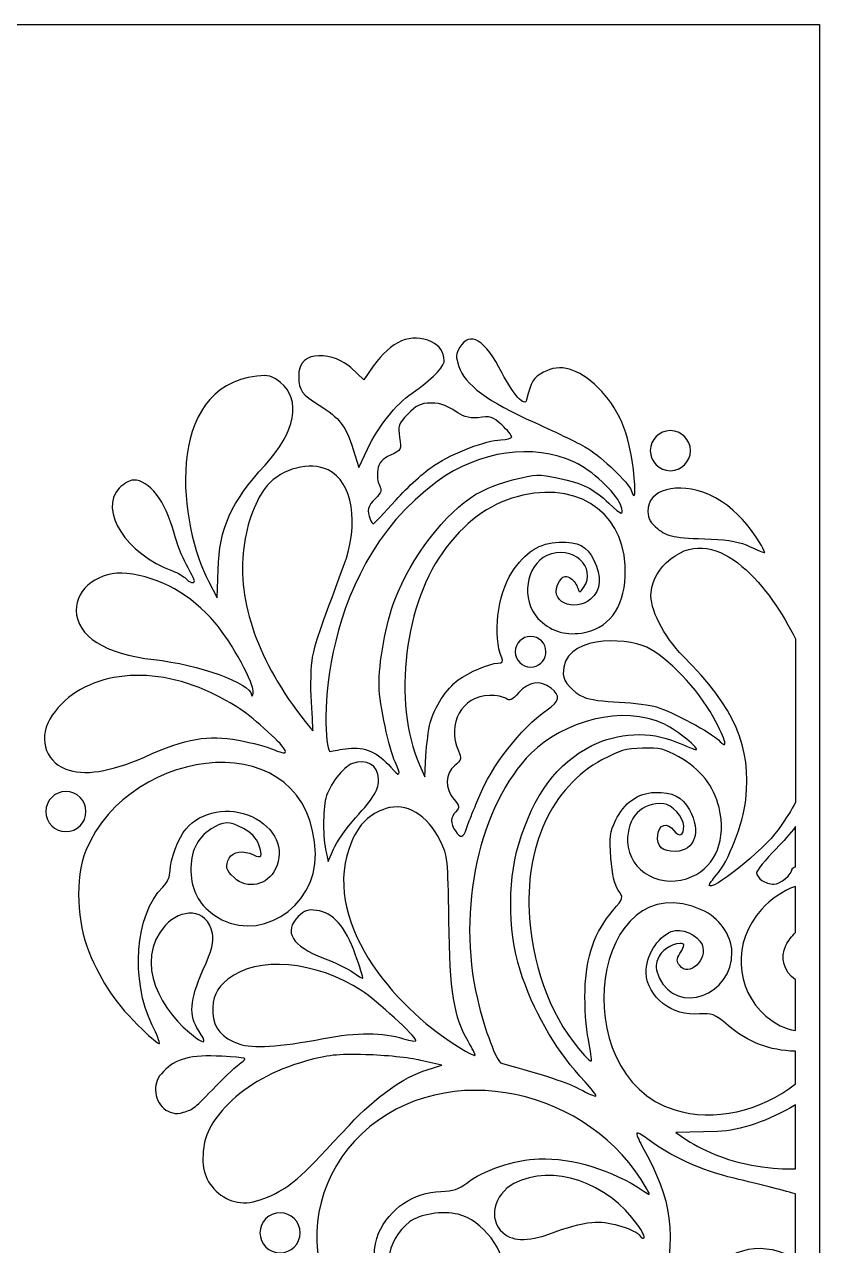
# Model space of a CAD drawing. Header units: millimetres. Extents: x -100 to 100, y -94 to 90.
# Drawn here: x 60.4 to 100.3, y -54.6 to 6.7 of the extents above; entities that cross this region are included whole.
import ezdxf

# ---------------------------------------------------------------- set-up
doc = ezdxf.new("R2010")
doc.units = ezdxf.units.MM
doc.header["$MEASUREMENT"] = 0
doc.layers.add('Layer 1', color=7, linetype='Continuous')

msp = doc.modelspace()

# ---------------------------------------------------------------- linework, layer by layer
at = {"layer": 'Layer 1', "color": 242}
for points, knots in [([(100.2634, 6.6959), (100.2634, 6.6959), (99.0545, 6.6959), (99.0545, 6.6959), (99.0545, 6.6959), (99.0545, 6.6959), (50.2634, 6.6959), (50.2634, 6.6959), (50.2634, 6.6959), (50.2634, 6.6959), (-49.7366, 6.6959), (-49.7366, 6.6959), (-49.7366, 6.6959), (-49.7366, 6.6959), (-98.5277, 6.6959), (-98.5277, 6.6959), (-98.5277, 6.6959), (-98.5277, 6.6959), (-99.7366, 6.6959), (-99.7366, 6.6959), (-99.7366, 6.6959), (-99.7366, 6.6959), (-99.7366, -21.5018), (-99.7366, -21.5018), (-99.7366, -21.5018), (-99.7366, -21.5018), (-99.7366, -22.8406), (-99.7366, -22.8406), (-99.7366, -22.8406), (-99.7366, -22.8406), (-99.7366, -25.6947), (-99.7366, -25.6947), (-99.7366, -25.6947), (-99.7366, -25.6947), (-99.7366, -30.6564), (-99.7366, -30.6564), (-99.7366, -30.6564), (-99.7366, -30.6564), (-99.7366, -32.6551), (-99.7366, -32.6551), (-99.7366, -32.6551), (-99.7366, -32.6551), (-99.7366, -35.5312), (-99.7366, -35.5312), (-99.7366, -35.5312), (-99.7366, -35.5312), (-99.7366, -36.3954), (-99.7366, -36.3954), (-99.7366, -36.3954), (-99.7366, -36.3954), (-99.7366, -38.5142), (-99.7366, -38.5142), (-99.7366, -38.5142), (-99.7366, -38.5142), (-99.7366, -41.5471), (-99.7366, -41.5471), (-99.7366, -41.5471), (-99.7366, -41.5471), (-99.7366, -43.8346), (-99.7366, -43.8346), (-99.7366, -43.8346), (-99.7366, -43.8346), (-99.7366, -44.8447), (-99.7366, -44.8447), (-99.7366, -44.8447), (-99.7366, -44.8447), (-99.7366, -45.9458), (-99.7366, -45.9458), (-99.7366, -45.9458), (-99.7366, -45.9458), (-99.7366, -47.1508), (-99.7366, -47.1508), (-99.7366, -47.1508), (-99.7366, -47.1508), (-99.7366, -50.6702), (-99.7366, -50.6702), (-99.7366, -50.6702), (-99.7366, -50.6702), (-99.7366, -52.1917), (-99.7366, -52.1917), (-99.7366, -52.1917), (-99.7366, -52.1917), (-99.7366, -55.7224), (-99.7366, -55.7224), (-99.7366, -55.7224), (-99.7366, -55.7224), (-99.7366, -57.2372), (-99.7366, -57.2372), (-99.7366, -57.2372), (-99.7366, -57.2372), (-99.7366, -59.9003), (-99.7366, -59.9003), (-99.7366, -59.9003), (-99.7366, -59.9003), (-99.7366, -60.6998), (-99.7366, -60.6998), (-99.7366, -60.6998), (-99.7366, -60.6998), (-99.7366, -62.3434), (-99.7366, -62.3434), (-99.7366, -62.3434), (-99.7366, -62.3434), (-99.7366, -63.7394), (-99.7366, -63.7394), (-99.7366, -63.7394), (-99.7366, -63.7394), (-99.7366, -70.8785), (-99.7366, -70.8785), (-99.7366, -70.8785), (-99.7366, -70.8785), (-99.7366, -71.8763), (-99.7366, -71.8763), (-99.7366, -71.8763), (-99.7366, -71.8763), (-99.7366, -74.3401), (-99.7366, -74.3401), (-99.7366, -74.3401), (-99.7366, -74.3401), (-99.7366, -75.3707), (-99.7366, -75.3707), (-99.7366, -75.3707), (-99.7366, -75.3707), (-99.7366, -78.9444), (-99.7366, -78.9444), (-99.7366, -78.9444), (-99.7366, -78.9444), (-99.7366, -93.3041), (-99.7366, -93.3041), (-99.7366, -93.3041), (-99.7366, -93.3041), (-98.5277, -93.3041), (-98.5277, -93.3041), (-98.5277, -93.3041), (-98.5277, -93.3041), (-49.7366, -93.3041), (-49.7366, -93.3041), (-49.7366, -93.3041), (-49.7366, -93.3041), (50.2634, -93.3041), (50.2634, -93.3041), (50.2634, -93.3041), (50.2634, -93.3041), (99.0545, -93.3041), (99.0545, -93.3041), (99.0545, -93.3041), (99.0545, -93.3041), (100.2634, -93.3041), (100.2634, -93.3041), (100.2634, -93.3041), (100.2634, -93.3041), (100.2634, -79.3506), (100.2634, -79.3506), (100.2634, -79.3506), (100.2634, -79.3506), (100.2634, -75.7918), (100.2634, -75.7918), (100.2634, -75.7918), (100.2634, -75.7918), (100.2634, -73.9035), (100.2634, -73.9035), (100.2634, -73.9035), (100.2634, -73.9035), (100.2634, -72.4429), (100.2634, -72.4429), (100.2634, -72.4429), (100.2634, -72.4429), (100.2634, -70.8908), (100.2634, -70.8908), (100.2634, -70.8908), (100.2634, -70.8908), (100.2634, -63.8739), (100.2634, -63.8739), (100.2634, -63.8739), (100.2634, -63.8739), (100.2634, -62.2462), (100.2634, -62.2462), (100.2634, -62.2462), (100.2634, -62.2462), (100.2634, -60.3758), (100.2634, -60.3758), (100.2634, -60.3758), (100.2634, -60.3758), (100.2634, -59.4878), (100.2634, -59.4878), (100.2634, -59.4878), (100.2634, -59.4878), (100.2634, -57.9819), (100.2634, -57.9819), (100.2634, -57.9819), (100.2634, -57.9819), (100.2634, -56.3846), (100.2634, -56.3846), (100.2634, -56.3846), (100.2634, -56.3846), (100.2634, -52.4092), (100.2634, -52.4092), (100.2634, -52.4092), (100.2634, -52.4092), (100.2634, -50.5517), (100.2634, -50.5517), (100.2634, -50.5517), (100.2634, -50.5517), (100.2634, -46.7197), (100.2634, -46.7197), (100.2634, -46.7197), (100.2634, -46.7197), (100.2634, -45.2664), (100.2634, -45.2664), (100.2634, -45.2664), (100.2634, -45.2664), (100.2634, -44.8347), (100.2634, -44.8347), (100.2634, -44.8347), (100.2634, -44.8347), (100.2634, -43.7599), (100.2634, -43.7599), (100.2634, -43.7599), (100.2634, -43.7599), (100.2634, -41.4661), (100.2634, -41.4661), (100.2634, -41.4661), (100.2634, -41.4661), (100.2634, -40.0508), (100.2634, -40.0508), (100.2634, -40.0508), (100.2634, -40.0508), (100.2634, -39.4071), (100.2634, -39.4071), (100.2634, -39.4071), (100.2634, -39.4071), (100.2634, -38.3669), (100.2634, -38.3669), (100.2634, -38.3669), (100.2634, -38.3669), (100.2634, -36.3029), (100.2634, -36.3029), (100.2634, -36.3029), (100.2634, -36.3029), (100.2634, -35.304), (100.2634, -35.304), (100.2634, -35.304), (100.2634, -35.304), (100.2634, -31.3722), (100.2634, -31.3722), (100.2634, -31.3722), (100.2634, -31.3722), (100.2634, -24.2045), (100.2634, -24.2045), (100.2634, -24.2045), (100.2634, -24.2045), (100.2634, -21.3431), (100.2634, -21.3431), (100.2634, -21.3431), (100.2634, -21.3431), (100.2634, 6.6959), (100.2634, 6.6959)], [0, 0, 0, 0, 0.0153846, 0.0153846, 0.0153846, 0.0153846, 0.0307692, 0.0307692, 0.0307692, 0.0307692, 0.0461538, 0.0461538, 0.0461538, 0.0461538, 0.0615385, 0.0615385, 0.0615385, 0.0615385, 0.0769231, 0.0769231, 0.0769231, 0.0769231, 0.0923077, 0.0923077, 0.0923077, 0.0923077, 0.1076923, 0.1076923, 0.1076923, 0.1076923, 0.1230769, 0.1230769, 0.1230769, 0.1230769, 0.1384615, 0.1384615, 0.1384615, 0.1384615, 0.1538462, 0.1538462, 0.1538462, 0.1538462, 0.1692308, 0.1692308, 0.1692308, 0.1692308, 0.1846154, 0.1846154, 0.1846154, 0.1846154, 0.2, 0.2, 0.2, 0.2, 0.2153846, 0.2153846, 0.2153846, 0.2153846, 0.2307692, 0.2307692, 0.2307692, 0.2307692, 0.2461538, 0.2461538, 0.2461538, 0.2461538, 0.2615385, 0.2615385, 0.2615385, 0.2615385, 0.2769231, 0.2769231, 0.2769231, 0.2769231, 0.2923077, 0.2923077, 0.2923077, 0.2923077, 0.3076923, 0.3076923, 0.3076923, 0.3076923, 0.3230769, 0.3230769, 0.3230769, 0.3230769, 0.3384615, 0.3384615, 0.3384615, 0.3384615, 0.3538462, 0.3538462, 0.3538462, 0.3538462, 0.3692308, 0.3692308, 0.3692308, 0.3692308, 0.3846154, 0.3846154, 0.3846154, 0.3846154, 0.4, 0.4, 0.4, 0.4, 0.4153846, 0.4153846, 0.4153846, 0.4153846, 0.4307692, 0.4307692, 0.4307692, 0.4307692, 0.4461538, 0.4461538, 0.4461538, 0.4461538, 0.4615385, 0.4615385, 0.4615385, 0.4615385, 0.4769231, 0.4769231, 0.4769231, 0.4769231, 0.4923077, 0.4923077, 0.4923077, 0.4923077, 0.5076923, 0.5076923, 0.5076923, 0.5076923, 0.5230769, 0.5230769, 0.5230769, 0.5230769, 0.5384615, 0.5384615, 0.5384615, 0.5384615, 0.5538462, 0.5538462, 0.5538462, 0.5538462, 0.5692308, 0.5692308, 0.5692308, 0.5692308, 0.5846154, 0.5846154, 0.5846154, 0.5846154, 0.6, 0.6, 0.6, 0.6, 0.6153846, 0.6153846, 0.6153846, 0.6153846, 0.6307692, 0.6307692, 0.6307692, 0.6307692, 0.6461538, 0.6461538, 0.6461538, 0.6461538, 0.6615385, 0.6615385, 0.6615385, 0.6615385, 0.6769231, 0.6769231, 0.6769231, 0.6769231, 0.6923077, 0.6923077, 0.6923077, 0.6923077, 0.7076923, 0.7076923, 0.7076923, 0.7076923, 0.7230769, 0.7230769, 0.7230769, 0.7230769, 0.7384615, 0.7384615, 0.7384615, 0.7384615, 0.7538462, 0.7538462, 0.7538462, 0.7538462, 0.7692308, 0.7692308, 0.7692308, 0.7692308, 0.7846154, 0.7846154, 0.7846154, 0.7846154, 0.8, 0.8, 0.8, 0.8, 0.8153846, 0.8153846, 0.8153846, 0.8153846, 0.8307692, 0.8307692, 0.8307692, 0.8307692, 0.8461538, 0.8461538, 0.8461538, 0.8461538, 0.8615385, 0.8615385, 0.8615385, 0.8615385, 0.8769231, 0.8769231, 0.8769231, 0.8769231, 0.8923077, 0.8923077, 0.8923077, 0.8923077, 0.9076923, 0.9076923, 0.9076923, 0.9076923, 0.9230769, 0.9230769, 0.9230769, 0.9230769, 0.9384615, 0.9384615, 0.9384615, 0.9384615, 0.9538462, 0.9538462, 0.9538462, 0.9538462, 0.9692308, 0.9692308, 0.9692308, 0.9692308, 1, 1, 1, 1]), ([(76.8603, -14.633), (76.5025, -13.4776), (76.1727, -13.0486), (75.155, -12.4143), (75.155, -12.4143), (74.2816, -11.8701), (74.145, -11.682), (74.1251, -10.9941), (74.1251, -10.9941), (74.0816, -9.4693), (76.0128, -9.8456), (76.7332, -10.526), (76.7332, -10.526), (76.7332, -10.526), (77.3901, -11.1458), (77.3901, -11.1458), (77.3901, -11.1458), (77.3901, -11.1458), (77.8697, -10.4609), (77.8697, -10.4609), (77.8697, -10.4609), (78.7593, -9.1868), (79.7839, -8.7588), (80.7868, -9.2402), (80.7868, -9.2402), (81.228, -9.4534), (81.4092, -9.7247), (81.4227, -10.1957), (81.4227, -10.1957), (81.4311, -10.4982), (80.8086, -11.1247), (79.8148, -11.8139), (79.8148, -11.8139), (78.983, -12.3907), (78.1378, -13.454), (77.577, -14.6287), (77.577, -14.6287), (77.577, -14.6287), (77.1412, -15.5424), (77.1412, -15.5424), (77.1412, -15.5424), (77.1412, -15.5424), (76.8603, -14.633), (76.8603, -14.633)], [0, 0, 0, 0, 0.0833333, 0.0833333, 0.0833333, 0.0833333, 0.1666667, 0.1666667, 0.1666667, 0.1666667, 0.25, 0.25, 0.25, 0.25, 0.3333333, 0.3333333, 0.3333333, 0.3333333, 0.4166667, 0.4166667, 0.4166667, 0.4166667, 0.5, 0.5, 0.5, 0.5, 0.5833333, 0.5833333, 0.5833333, 0.5833333, 0.6666667, 0.6666667, 0.6666667, 0.6666667, 0.75, 0.75, 0.75, 0.75, 0.8333333, 0.8333333, 0.8333333, 0.8333333, 1, 1, 1, 1]), ([(90.806, -16.6859), (90.6792, -16.3198), (89.3688, -15.0565), (88.6415, -14.5983), (88.6415, -14.5983), (88.3082, -14.3886), (87.107, -13.8014), (85.9718, -13.2925), (85.9718, -13.2925), (83.6099, -12.2349), (82.4609, -11.3853), (82.1581, -10.4725), (82.1581, -10.4725), (81.9981, -9.9883), (82.0057, -9.8383), (82.2067, -9.5114), (82.2067, -9.5114), (82.7257, -8.667), (83.4622, -9.1136), (84.3378, -10.8031), (84.3378, -10.8031), (84.9031, -11.896), (85.4725, -12.5233), (85.5631, -12.1553), (85.5631, -12.1553), (85.796, -11.2116), (85.8946, -11.0494), (86.4126, -10.762), (86.4126, -10.762), (87.2402, -10.3028), (88.1339, -10.5577), (89.155, -11.5466), (89.155, -11.5466), (90.146, -12.5055), (90.7174, -13.833), (90.9181, -15.6416), (90.9181, -15.6416), (91.055, -16.8721), (91.0115, -17.2738), (90.806, -16.6859)], [0, 0, 0, 0, 0.0909091, 0.0909091, 0.0909091, 0.0909091, 0.1818182, 0.1818182, 0.1818182, 0.1818182, 0.2727273, 0.2727273, 0.2727273, 0.2727273, 0.3636364, 0.3636364, 0.3636364, 0.3636364, 0.4545455, 0.4545455, 0.4545455, 0.4545455, 0.5454545, 0.5454545, 0.5454545, 0.5454545, 0.6363636, 0.6363636, 0.6363636, 0.6363636, 0.7272727, 0.7272727, 0.7272727, 0.7272727, 0.8181818, 0.8181818, 0.8181818, 0.8181818, 1, 1, 1, 1]), ([(69.6111, -21.285), (68.1296, -18.5011), (67.282, -11.521), (72.0245, -10.9552), (72.0245, -10.9552), (72.6024, -10.8871), (72.7783, -10.9353), (73.2099, -11.2824), (73.2099, -11.2824), (74.268, -12.1327), (73.9629, -13.7728), (72.438, -15.4274), (72.438, -15.4274), (70.7344, -17.2767), (70.1389, -18.6013), (70.0786, -20.6742), (70.0786, -20.6742), (70.0786, -20.6742), (70.0371, -22.0844), (70.0371, -22.0844), (70.0371, -22.0844), (70.0371, -22.0844), (69.6111, -21.285), (69.6111, -21.285)], [0, 0, 0, 0, 0.1428571, 0.1428571, 0.1428571, 0.1428571, 0.2857143, 0.2857143, 0.2857143, 0.2857143, 0.4285714, 0.4285714, 0.4285714, 0.4285714, 0.5714286, 0.5714286, 0.5714286, 0.5714286, 0.7142857, 0.7142857, 0.7142857, 0.7142857, 1, 1, 1, 1]), ([(77.7081, -18.1367), (77.5311, -17.7132), (77.5932, -17.4699), (77.9711, -17.099), (77.9711, -17.099), (78.2779, -16.7976), (78.315, -16.6796), (78.1779, -16.4397), (78.1779, -16.4397), (78.0858, -16.2784), (78.0481, -15.9301), (78.093, -15.6645), (78.093, -15.6645), (78.1573, -15.2864), (78.2984, -15.1238), (78.734, -14.9237), (78.734, -14.9237), (79.2799, -14.673), (79.291, -14.6529), (79.189, -14.0401), (79.189, -14.0401), (79.0942, -13.4686), (79.1309, -13.3655), (79.5972, -12.8703), (79.5972, -12.8703), (80.0266, -12.4164), (80.2135, -12.3252), (80.7584, -12.3106), (80.7584, -12.3106), (81.866, -12.2792), (82.1253, -13.1851), (83.1103, -13.0434), (83.1103, -13.0434), (83.757, -12.9499), (83.8587, -12.9809), (84.3157, -13.4072), (84.3157, -13.4072), (84.5903, -13.6624), (84.8161, -13.9318), (84.8181, -14.0041), (84.8181, -14.0041), (84.8197, -14.0761), (84.5703, -14.1442), (84.2622, -14.1552), (84.2622, -14.1552), (83.5034, -14.1824), (81.9476, -14.7805), (80.914, -15.4439), (80.914, -15.4439), (80.4455, -15.7445), (79.5856, -16.5242), (79.004, -17.1783), (79.004, -17.1783), (78.4216, -17.8311), (77.914, -18.3668), (77.8749, -18.3678), (77.8749, -18.3678), (77.8363, -18.369), (77.7609, -18.2647), (77.7081, -18.1367)], [0, 0, 0, 0, 0.0625, 0.0625, 0.0625, 0.0625, 0.125, 0.125, 0.125, 0.125, 0.1875, 0.1875, 0.1875, 0.1875, 0.25, 0.25, 0.25, 0.25, 0.3125, 0.3125, 0.3125, 0.3125, 0.375, 0.375, 0.375, 0.375, 0.4375, 0.4375, 0.4375, 0.4375, 0.5, 0.5, 0.5, 0.5, 0.5625, 0.5625, 0.5625, 0.5625, 0.625, 0.625, 0.625, 0.625, 0.6875, 0.6875, 0.6875, 0.6875, 0.75, 0.75, 0.75, 0.75, 0.8125, 0.8125, 0.8125, 0.8125, 0.875, 0.875, 0.875, 0.875, 1, 1, 1, 1]), ([(92.775, -13.6937), (93.3313, -13.6937), (93.7827, -14.1442), (93.7827, -14.6991), (93.7827, -14.6991), (93.7827, -15.2564), (93.3313, -15.7072), (92.775, -15.7072), (92.775, -15.7072), (92.2193, -15.7072), (91.7684, -15.2564), (91.7684, -14.6991), (91.7684, -14.6991), (91.7684, -14.1442), (92.2193, -13.6937), (92.775, -13.6937)], [0, 0, 0, 0, 0.2, 0.2, 0.2, 0.2, 0.4, 0.4, 0.4, 0.4, 0.6, 0.6, 0.6, 0.6, 1, 1, 1, 1]), ([(78.7409, -30.5869), (78.1178, -29.85), (77.4223, -29.5393), (76.631, -29.6452), (76.631, -29.6452), (76.2468, -29.6957), (75.8325, -29.7664), (75.7102, -29.8022), (75.7102, -29.8022), (75.3137, -29.9142), (74.7214, -20.8619), (81.0755, -16.246), (81.0755, -16.246), (83.2162, -14.6899), (85.8735, -14.3154), (87.9616, -15.2761), (87.9616, -15.2761), (88.8158, -15.6682), (90.0344, -16.7933), (90.2676, -17.4038), (90.2676, -17.4038), (90.4909, -17.9894), (90.3582, -17.9755), (89.695, -17.343), (89.695, -17.343), (88.9188, -16.6042), (88.3848, -16.3378), (87.1672, -16.0834), (87.1672, -16.0834), (86.1479, -15.8691), (86.0261, -15.8725), (84.9292, -16.1469), (84.9292, -16.1469), (84.2896, -16.3062), (83.4297, -16.6402), (83.0153, -16.8904), (83.0153, -16.8904), (81.483, -17.8173), (79.7959, -20.016), (78.9489, -22.191), (78.9489, -22.191), (78.5105, -23.3159), (78.1249, -25.417), (78.1568, -26.519), (78.1568, -26.519), (78.1819, -27.426), (78.6611, -29.689), (78.9624, -30.3267), (78.9624, -30.3267), (79.294, -31.0284), (79.2041, -31.1347), (78.7409, -30.5869)], [0, 0, 0, 0, 0.0714286, 0.0714286, 0.0714286, 0.0714286, 0.1428571, 0.1428571, 0.1428571, 0.1428571, 0.2142857, 0.2142857, 0.2142857, 0.2142857, 0.2857143, 0.2857143, 0.2857143, 0.2857143, 0.3571429, 0.3571429, 0.3571429, 0.3571429, 0.4285714, 0.4285714, 0.4285714, 0.4285714, 0.5, 0.5, 0.5, 0.5, 0.5714286, 0.5714286, 0.5714286, 0.5714286, 0.6428571, 0.6428571, 0.6428571, 0.6428571, 0.7142857, 0.7142857, 0.7142857, 0.7142857, 0.7857143, 0.7857143, 0.7857143, 0.7857143, 0.8571429, 0.8571429, 0.8571429, 0.8571429, 1, 1, 1, 1]), ([(74.4456, -28.2881), (72.0825, -25.2898), (71.0311, -22.3157), (71.3682, -19.585), (71.3682, -19.585), (71.5245, -18.324), (71.9823, -17.1045), (72.5429, -16.4529), (72.5429, -16.4529), (73.2848, -15.5901), (74.689, -15.2288), (75.5971, -15.6658), (75.5971, -15.6658), (76.841, -16.2651), (77.1803, -18.3622), (76.3792, -20.5015), (76.3792, -20.5015), (75.1647, -23.7493), (74.9656, -24.3331), (74.824, -25.0632), (74.824, -25.0632), (74.7396, -25.5003), (74.7125, -26.5101), (74.7643, -27.3095), (74.7643, -27.3095), (74.8165, -28.1079), (74.8503, -28.7625), (74.84, -28.7625), (74.84, -28.7625), (74.8285, -28.7629), (74.6515, -28.5496), (74.4456, -28.2881)], [0, 0, 0, 0, 0.1111111, 0.1111111, 0.1111111, 0.1111111, 0.2222222, 0.2222222, 0.2222222, 0.2222222, 0.3333333, 0.3333333, 0.3333333, 0.3333333, 0.4444444, 0.4444444, 0.4444444, 0.4444444, 0.5555556, 0.5555556, 0.5555556, 0.5555556, 0.6666667, 0.6666667, 0.6666667, 0.6666667, 0.7777778, 0.7777778, 0.7777778, 0.7777778, 1, 1, 1, 1]), ([(68.4541, -21.1188), (68.3558, -21.0072), (68.0567, -20.8362), (67.7891, -20.7372), (67.7891, -20.7372), (65.4776, -19.8856), (64.0708, -17.6981), (65.1193, -16.5878), (65.1193, -16.5878), (65.3293, -16.3656), (65.6517, -16.1788), (65.8342, -16.1737), (65.8342, -16.1737), (66.6155, -16.1511), (67.4515, -17.2465), (67.8731, -18.8444), (67.8731, -18.8444), (67.9969, -19.3144), (68.2766, -20.0273), (68.4946, -20.4276), (68.4946, -20.4276), (68.7121, -20.8274), (68.8897, -21.1909), (68.892, -21.2346), (68.892, -21.2346), (68.897, -21.3897), (68.6303, -21.3197), (68.4541, -21.1188)], [0, 0, 0, 0, 0.125, 0.125, 0.125, 0.125, 0.25, 0.25, 0.25, 0.25, 0.375, 0.375, 0.375, 0.375, 0.5, 0.5, 0.5, 0.5, 0.625, 0.625, 0.625, 0.625, 0.75, 0.75, 0.75, 0.75, 1, 1, 1, 1]), ([(80.1911, -30.4765), (78.809, -27.351), (79.4335, -22.2479), (81.5264, -19.568), (81.5264, -19.568), (82.6993, -18.0669), (83.8391, -17.2891), (85.3766, -16.9409), (85.3766, -16.9409), (88.4013, -16.2555), (90.6382, -18.024), (90.5118, -20.9992), (90.5118, -20.9992), (90.4422, -22.62), (89.6357, -23.6698), (88.3171, -23.8573), (88.3171, -23.8573), (87.4496, -23.9801), (86.6957, -23.726), (86.1326, -23.1209), (86.1326, -23.1209), (85.2682, -22.1926), (85.5178, -20.4472), (86.5829, -19.9657), (86.5829, -19.9657), (87.8388, -19.3977), (89.1323, -20.5342), (88.416, -21.5754), (88.416, -21.5754), (88.2251, -21.8521), (88.2153, -21.8506), (88.1054, -21.5378), (88.1054, -21.5378), (88.0433, -21.3606), (87.8647, -21.1506), (87.709, -21.0727), (87.709, -21.0727), (87.4858, -20.9617), (87.3795, -21.0001), (87.2137, -21.2515), (87.2137, -21.2515), (86.5406, -22.274), (88.0023, -22.8393), (88.775, -22.1504), (88.775, -22.1504), (89.2986, -21.6838), (89.3532, -21.0167), (88.9352, -20.1964), (88.9352, -20.1964), (88.566, -19.4735), (88.1705, -19.2684), (87.2005, -19.2954), (87.2005, -19.2954), (86.2154, -19.3239), (85.4844, -19.7901), (84.8166, -20.8182), (84.8166, -20.8182), (84.0957, -21.9276), (83.8511, -24.0174), (84.3176, -25.0929), (84.3176, -25.0929), (84.4019, -25.2888), (84.3539, -25.3528), (84.1173, -25.3598), (84.1173, -25.3598), (83.7104, -25.3707), (82.6553, -25.8216), (82.13, -26.2083), (82.13, -26.2083), (81.5565, -26.6293), (80.9098, -27.6185), (80.7249, -28.3548), (80.7249, -28.3548), (80.6392, -28.6948), (80.5433, -29.4431), (80.5116, -30.0186), (80.5116, -30.0186), (80.5116, -30.0186), (80.4523, -31.0666), (80.4523, -31.0666), (80.4523, -31.0666), (80.4523, -31.0666), (80.1911, -30.4765), (80.1911, -30.4765)], [0, 0, 0, 0, 0.0454545, 0.0454545, 0.0454545, 0.0454545, 0.0909091, 0.0909091, 0.0909091, 0.0909091, 0.1363636, 0.1363636, 0.1363636, 0.1363636, 0.1818182, 0.1818182, 0.1818182, 0.1818182, 0.2272727, 0.2272727, 0.2272727, 0.2272727, 0.2727273, 0.2727273, 0.2727273, 0.2727273, 0.3181818, 0.3181818, 0.3181818, 0.3181818, 0.3636364, 0.3636364, 0.3636364, 0.3636364, 0.4090909, 0.4090909, 0.4090909, 0.4090909, 0.4545455, 0.4545455, 0.4545455, 0.4545455, 0.5, 0.5, 0.5, 0.5, 0.5454545, 0.5454545, 0.5454545, 0.5454545, 0.5909091, 0.5909091, 0.5909091, 0.5909091, 0.6363636, 0.6363636, 0.6363636, 0.6363636, 0.6818182, 0.6818182, 0.6818182, 0.6818182, 0.7272727, 0.7272727, 0.7272727, 0.7272727, 0.7727273, 0.7727273, 0.7727273, 0.7727273, 0.8181818, 0.8181818, 0.8181818, 0.8181818, 0.8636364, 0.8636364, 0.8636364, 0.8636364, 0.9090909, 0.9090909, 0.9090909, 0.9090909, 1, 1, 1, 1]), ([(96.7765, -19.5195), (96.276, -19.2753), (95.752, -19.1743), (94.8229, -19.1415), (94.8229, -19.1415), (92.942, -19.0759), (92.6337, -19.0158), (92.1252, -18.6121), (92.1252, -18.6121), (91.7798, -18.3384), (91.6583, -18.1182), (91.6482, -17.7471), (91.6482, -17.7471), (91.6159, -16.6473), (93.1382, -16.225), (94.702, -16.8995), (94.702, -16.8995), (96.5266, -17.6863), (97.5409, -19.7828), (97.512, -19.8079), (97.512, -19.8079), (97.4827, -19.8323), (97.1522, -19.7028), (96.7765, -19.5195)], [0, 0, 0, 0, 0.1428571, 0.1428571, 0.1428571, 0.1428571, 0.2857143, 0.2857143, 0.2857143, 0.2857143, 0.4285714, 0.4285714, 0.4285714, 0.4285714, 0.5714286, 0.5714286, 0.5714286, 0.5714286, 0.7142857, 0.7142857, 0.7142857, 0.7142857, 1, 1, 1, 1]), ([(99.0545, -32.368), (99.0545, -32.368), (99.0545, -24.1459), (99.0545, -24.1459), (99.0545, -24.1459), (97.8473, -21.6901), (95.1914, -18.2345), (92.7945, -20.1338), (92.7945, -20.1338), (92.2, -20.605), (91.8799, -21.1521), (91.8103, -21.8187), (91.8103, -21.8187), (91.7259, -22.6234), (92.4248, -24.0066), (93.4265, -25.0175), (93.4265, -25.0175), (96.0314, -27.6467), (96.8527, -29.5386), (96.5576, -32.2272), (96.5576, -32.2272), (96.4227, -33.4461), (95.6964, -35.3113), (95.082, -36.0135), (95.082, -36.0135), (94.8848, -36.2396), (94.7239, -36.4538), (94.7248, -36.4908), (94.7248, -36.4908), (94.7379, -36.9295), (97.4698, -34.7482), (98.1803, -33.7339), (98.1803, -33.7339), (98.6008, -33.1319), (98.8615, -32.7383), (99.0545, -32.368)], [0, 0, 0, 0, 0.1, 0.1, 0.1, 0.1, 0.2, 0.2, 0.2, 0.2, 0.3, 0.3, 0.3, 0.3, 0.4, 0.4, 0.4, 0.4, 0.5, 0.5, 0.5, 0.5, 0.6, 0.6, 0.6, 0.6, 0.7, 0.7, 0.7, 0.7, 0.8, 0.8, 0.8, 0.8, 1, 1, 1, 1]), ([(71.7621, -26.9481), (71.6903, -26.3659), (69.1084, -25.4375), (66.8536, -25.1833), (66.8536, -25.1833), (64.3966, -24.9061), (62.9967, -24.0201), (62.959, -22.7187), (62.959, -22.7187), (62.9277, -21.616), (64.1577, -20.7182), (65.4989, -20.8629), (65.4989, -20.8629), (67.1529, -21.0413), (68.7359, -21.9249), (69.9341, -23.3381), (69.9341, -23.3381), (70.7615, -24.3149), (71.9355, -26.4799), (71.8459, -26.8664), (71.8459, -26.8664), (71.8117, -27.0124), (71.7741, -27.0495), (71.7621, -26.9481)], [0, 0, 0, 0, 0.1428571, 0.1428571, 0.1428571, 0.1428571, 0.2857143, 0.2857143, 0.2857143, 0.2857143, 0.4285714, 0.4285714, 0.4285714, 0.4285714, 0.5714286, 0.5714286, 0.5714286, 0.5714286, 0.7142857, 0.7142857, 0.7142857, 0.7142857, 1, 1, 1, 1]), ([(86.5324, -24.8226), (86.5324, -24.8226), (86.5328, -24.8374), (86.5328, -24.8374), (86.5328, -24.8374), (86.5342, -24.8587), (86.5309, -24.8807), (86.5241, -24.9038), (86.5241, -24.9038), (86.4707, -25.2769), (86.1503, -25.5623), (85.7635, -25.5623), (85.7635, -25.5623), (85.3386, -25.5623), (84.9941, -25.2177), (84.9941, -24.7931), (84.9941, -24.7931), (84.9941, -24.3678), (85.3386, -24.023), (85.7635, -24.023), (85.7635, -24.023), (86.1887, -24.023), (86.5328, -24.3678), (86.5328, -24.7931), (86.5328, -24.7931), (86.5328, -24.8024), (86.5324, -24.8132), (86.5324, -24.8226)], [0, 0, 0, 0, 0.125, 0.125, 0.125, 0.125, 0.25, 0.25, 0.25, 0.25, 0.375, 0.375, 0.375, 0.375, 0.5, 0.5, 0.5, 0.5, 0.625, 0.625, 0.625, 0.625, 0.75, 0.75, 0.75, 0.75, 1, 1, 1, 1]), ([(95.1851, -29.2199), (94.8484, -28.8686), (92.9028, -27.8269), (92.0788, -27.5589), (92.0788, -27.5589), (91.789, -27.4641), (90.9447, -27.3612), (90.2052, -27.3305), (90.2052, -27.3305), (89.4643, -27.2987), (88.6729, -27.1867), (88.4467, -27.0807), (88.4467, -27.0807), (87.8566, -26.8038), (87.4123, -26.3083), (87.4011, -25.9149), (87.4011, -25.9149), (87.3445, -23.957), (90.475, -24.0436), (91.5934, -24.5703), (91.5934, -24.5703), (92.619, -25.0535), (94.183, -26.6902), (94.9231, -28.0567), (94.9231, -28.0567), (95.6023, -29.3074), (95.7044, -29.7629), (95.1851, -29.2199)], [0, 0, 0, 0, 0.125, 0.125, 0.125, 0.125, 0.25, 0.25, 0.25, 0.25, 0.375, 0.375, 0.375, 0.375, 0.5, 0.5, 0.5, 0.5, 0.625, 0.625, 0.625, 0.625, 0.75, 0.75, 0.75, 0.75, 1, 1, 1, 1]), ([(62.4331, -30.684), (61.341, -30.2487), (61.0352, -29.0362), (61.7525, -27.9848), (61.7525, -27.9848), (63.224, -25.8262), (66.579, -25.3478), (69.7253, -26.85), (69.7253, -26.85), (70.8839, -27.403), (71.4859, -27.8175), (72.5821, -28.8131), (72.5821, -28.8131), (73.6202, -29.7559), (73.7395, -30.0886), (72.907, -29.7157), (72.907, -29.7157), (72.5952, -29.5763), (71.7822, -29.3592), (71.0995, -29.2331), (71.0995, -29.2331), (69.5519, -28.9467), (68.5499, -29.1255), (66.3824, -30.079), (66.3824, -30.079), (64.6663, -30.8329), (63.3213, -31.0398), (62.4331, -30.684)], [0, 0, 0, 0, 0.125, 0.125, 0.125, 0.125, 0.25, 0.25, 0.25, 0.25, 0.375, 0.375, 0.375, 0.375, 0.5, 0.5, 0.5, 0.5, 0.625, 0.625, 0.625, 0.625, 0.75, 0.75, 0.75, 0.75, 1, 1, 1, 1]), ([(81.9861, -33.7881), (81.7267, -33.3987), (81.7325, -33.1158), (82.0077, -32.8257), (82.0077, -32.8257), (82.2149, -32.606), (82.2067, -32.5489), (81.9147, -32.2002), (81.9147, -32.2002), (81.4565, -31.6493), (81.471, -30.9113), (81.9494, -30.5129), (81.9494, -30.5129), (82.2969, -30.2226), (82.3148, -30.1547), (82.1422, -29.7703), (82.1422, -29.7703), (81.5364, -28.4171), (82.3205, -27.0079), (83.6925, -26.988), (83.6925, -26.988), (84.0356, -26.9828), (84.4132, -27.0546), (84.5322, -27.148), (84.5322, -27.148), (84.7064, -27.2845), (84.8339, -27.2229), (85.1706, -26.8406), (85.1706, -26.8406), (85.6606, -26.2845), (86.2571, -26.2025), (86.7862, -26.6191), (86.7862, -26.6191), (87.2718, -27.0018), (87.2244, -27.2669), (86.5876, -27.7145), (86.5876, -27.7145), (85.251, -28.6553), (83.8051, -30.5102), (83.1625, -32.1089), (83.1625, -32.1089), (83.0449, -32.4002), (82.8901, -32.7743), (82.8185, -32.9404), (82.8185, -32.9404), (82.7457, -33.1077), (82.6262, -33.4296), (82.5507, -33.6583), (82.5507, -33.6583), (82.388, -34.1504), (82.2484, -34.183), (81.9861, -33.7881)], [0, 0, 0, 0, 0.0714286, 0.0714286, 0.0714286, 0.0714286, 0.1428571, 0.1428571, 0.1428571, 0.1428571, 0.2142857, 0.2142857, 0.2142857, 0.2142857, 0.2857143, 0.2857143, 0.2857143, 0.2857143, 0.3571429, 0.3571429, 0.3571429, 0.3571429, 0.4285714, 0.4285714, 0.4285714, 0.4285714, 0.5, 0.5, 0.5, 0.5, 0.5714286, 0.5714286, 0.5714286, 0.5714286, 0.6428571, 0.6428571, 0.6428571, 0.6428571, 0.7142857, 0.7142857, 0.7142857, 0.7142857, 0.7857143, 0.7857143, 0.7857143, 0.7857143, 0.8571429, 0.8571429, 0.8571429, 0.8571429, 1, 1, 1, 1]), ([(88.2219, -46.7443), (87.6053, -46.4113), (86.5077, -46.0494), (84.3012, -45.4507), (84.3012, -45.4507), (84.0572, -45.3851), (83.4617, -43.7915), (83.0911, -42.2159), (83.0911, -42.2159), (82.0396, -37.7463), (83.1885, -32.4955), (85.7864, -29.8902), (85.7864, -29.8902), (87.3734, -28.299), (90.4054, -27.4143), (92.4773, -28.4323), (92.4773, -28.4323), (93.1293, -28.7527), (94.3003, -29.6991), (94.0532, -29.7055), (94.0532, -29.7055), (94.0073, -29.7068), (93.5699, -29.5367), (93.0809, -29.3257), (93.0809, -29.3257), (91.7479, -28.7529), (90.1183, -28.8593), (88.8326, -29.5065), (88.8326, -29.5065), (87.0819, -30.3887), (85.914, -31.9617), (85.1667, -34.4485), (85.1667, -34.4485), (84.5591, -36.4716), (84.6511, -39.1696), (85.3604, -41.1586), (85.3604, -41.1586), (86.0761, -43.1643), (87.1138, -44.8938), (88.4946, -46.3851), (88.4946, -46.3851), (88.8256, -46.7411), (89.0698, -47.0595), (89.0386, -47.093), (89.0386, -47.093), (89.0069, -47.1249), (88.6397, -46.9688), (88.2219, -46.7443)], [0, 0, 0, 0, 0.0769231, 0.0769231, 0.0769231, 0.0769231, 0.1538462, 0.1538462, 0.1538462, 0.1538462, 0.2307692, 0.2307692, 0.2307692, 0.2307692, 0.3076923, 0.3076923, 0.3076923, 0.3076923, 0.3846154, 0.3846154, 0.3846154, 0.3846154, 0.4615385, 0.4615385, 0.4615385, 0.4615385, 0.5384615, 0.5384615, 0.5384615, 0.5384615, 0.6153846, 0.6153846, 0.6153846, 0.6153846, 0.6923077, 0.6923077, 0.6923077, 0.6923077, 0.7692308, 0.7692308, 0.7692308, 0.7692308, 0.8461538, 0.8461538, 0.8461538, 0.8461538, 1, 1, 1, 1]), ([(66.2833, -43.7613), (64.9445, -42.4599), (64.2546, -41.4549), (63.5922, -39.8405), (63.5922, -39.8405), (63.016, -38.4359), (62.8628, -36.1851), (63.4454, -34.7656), (63.4454, -34.7656), (65.6339, -29.4277), (74.7701, -28.2919), (74.962, -34.9386), (74.962, -34.9386), (75.0403, -37.6889), (71.9433, -39.5462), (69.863, -37.9936), (69.863, -37.9936), (69.073, -37.404), (68.7545, -36.7943), (68.7191, -35.8099), (68.7191, -35.8099), (68.6846, -34.8435), (69.0134, -34.1559), (69.733, -33.688), (69.733, -33.688), (70.3429, -33.2926), (70.6306, -33.2889), (71.3539, -33.6682), (71.3539, -33.6682), (71.7497, -33.8758), (72.0001, -34.1391), (72.1216, -34.4786), (72.1216, -34.4786), (72.3353, -35.0682), (72.2678, -35.1941), (71.8485, -34.9853), (71.8485, -34.9853), (71.3675, -34.7451), (70.8042, -34.8214), (70.6409, -35.1468), (70.6409, -35.1468), (70.4252, -35.5787), (70.4632, -35.7336), (70.8806, -36.1283), (70.8806, -36.1283), (71.535, -36.7457), (72.5608, -36.53), (72.965, -35.6908), (72.965, -35.6908), (73.4441, -34.6965), (72.9571, -33.6257), (71.7759, -33.0709), (71.7759, -33.0709), (70.6445, -32.5397), (69.2197, -32.7999), (68.4724, -33.6753), (68.4724, -33.6753), (68.0974, -34.1141), (67.6587, -35.2638), (67.6689, -35.7772), (67.6689, -35.7772), (67.6751, -36.076), (67.5468, -36.3662), (67.301, -36.6084), (67.301, -36.6084), (65.9218, -37.9716), (65.6695, -41.2895), (66.774, -43.5311), (66.774, -43.5311), (67.0068, -44.0023), (67.1666, -44.4183), (67.1327, -44.4557), (67.1327, -44.4557), (67.0969, -44.4936), (66.715, -44.1802), (66.2833, -43.7613)], [0, 0, 0, 0, 0.05, 0.05, 0.05, 0.05, 0.1, 0.1, 0.1, 0.1, 0.15, 0.15, 0.15, 0.15, 0.2, 0.2, 0.2, 0.2, 0.25, 0.25, 0.25, 0.25, 0.3, 0.3, 0.3, 0.3, 0.35, 0.35, 0.35, 0.35, 0.4, 0.4, 0.4, 0.4, 0.45, 0.45, 0.45, 0.45, 0.5, 0.5, 0.5, 0.5, 0.55, 0.55, 0.55, 0.55, 0.6, 0.6, 0.6, 0.6, 0.65, 0.65, 0.65, 0.65, 0.7, 0.7, 0.7, 0.7, 0.75, 0.75, 0.75, 0.75, 0.8, 0.8, 0.8, 0.8, 0.85, 0.85, 0.85, 0.85, 0.9, 0.9, 0.9, 0.9, 1, 1, 1, 1]), ([(88.4613, -45.0578), (86.858, -43.2601), (85.9356, -40.9451), (85.7149, -38.1609), (85.7149, -38.1609), (85.4343, -34.615), (86.8243, -31.5729), (89.3447, -30.2197), (89.3447, -30.2197), (90.2255, -29.7474), (90.5408, -29.6569), (91.3811, -29.6327), (91.3811, -29.6327), (92.2371, -29.6083), (92.4885, -29.6683), (93.1968, -30.0662), (93.1968, -30.0662), (94.2761, -30.6731), (94.9612, -31.5358), (95.2175, -32.612), (95.2175, -32.612), (95.594, -34.199), (95.0756, -35.526), (93.8601, -36.0807), (93.8601, -36.0807), (92.3792, -36.7575), (90.6734, -35.8319), (90.6303, -34.329), (90.6303, -34.329), (90.5947, -33.1128), (91.3465, -32.322), (92.4423, -32.4216), (92.4423, -32.4216), (92.8537, -32.4585), (93.433, -33.0992), (93.4448, -33.531), (93.4448, -33.531), (93.4589, -34.0226), (93.2287, -34.1293), (92.9533, -33.7597), (92.9533, -33.7597), (92.6364, -33.3338), (92.1858, -33.4622), (92.1399, -33.9911), (92.1399, -33.9911), (92.0911, -34.5723), (92.3746, -34.8332), (93.0347, -34.8142), (93.0347, -34.8142), (94.0104, -34.7856), (94.3327, -33.8222), (93.7333, -32.7263), (93.7333, -32.7263), (93.3786, -32.0782), (92.884, -31.8303), (91.9935, -31.8558), (91.9935, -31.8558), (91.151, -31.8801), (90.4505, -32.3811), (90.0287, -33.2585), (90.0287, -33.2585), (89.7459, -33.8452), (89.7142, -34.1054), (89.7932, -35.1522), (89.7932, -35.1522), (89.8568, -35.9771), (89.9728, -36.4908), (90.1577, -36.7562), (90.1577, -36.7562), (90.4282, -37.1438), (90.4262, -37.1524), (89.8999, -37.7696), (89.8999, -37.7696), (88.9739, -38.8559), (88.5382, -40.1), (88.4941, -41.7878), (88.4941, -41.7878), (88.4715, -42.6405), (88.5416, -43.6776), (88.6616, -44.2651), (88.6616, -44.2651), (88.7742, -44.8213), (88.8425, -45.3016), (88.8124, -45.3334), (88.8124, -45.3334), (88.7833, -45.3657), (88.6243, -45.2413), (88.4613, -45.0578)], [0, 0, 0, 0, 0.0434783, 0.0434783, 0.0434783, 0.0434783, 0.0869565, 0.0869565, 0.0869565, 0.0869565, 0.1304348, 0.1304348, 0.1304348, 0.1304348, 0.173913, 0.173913, 0.173913, 0.173913, 0.2173913, 0.2173913, 0.2173913, 0.2173913, 0.2608696, 0.2608696, 0.2608696, 0.2608696, 0.3043478, 0.3043478, 0.3043478, 0.3043478, 0.3478261, 0.3478261, 0.3478261, 0.3478261, 0.3913043, 0.3913043, 0.3913043, 0.3913043, 0.4347826, 0.4347826, 0.4347826, 0.4347826, 0.4782609, 0.4782609, 0.4782609, 0.4782609, 0.5217391, 0.5217391, 0.5217391, 0.5217391, 0.5652174, 0.5652174, 0.5652174, 0.5652174, 0.6086957, 0.6086957, 0.6086957, 0.6086957, 0.6521739, 0.6521739, 0.6521739, 0.6521739, 0.6956522, 0.6956522, 0.6956522, 0.6956522, 0.7391304, 0.7391304, 0.7391304, 0.7391304, 0.7826087, 0.7826087, 0.7826087, 0.7826087, 0.826087, 0.826087, 0.826087, 0.826087, 0.8695652, 0.8695652, 0.8695652, 0.8695652, 0.9130435, 0.9130435, 0.9130435, 0.9130435, 1, 1, 1, 1]), ([(75.5024, -34.8582), (75.3376, -34.1427), (75.3311, -32.7755), (75.4876, -32.1388), (75.4876, -32.1388), (75.6489, -31.4864), (76.3458, -30.578), (76.8199, -30.4024), (76.8199, -30.4024), (77.5247, -30.1411), (78.1061, -30.4849), (78.1356, -31.1801), (78.1356, -31.1801), (78.1573, -31.6906), (77.9259, -32.0818), (76.9785, -33.1355), (76.9785, -33.1355), (76.5099, -33.6578), (76.0104, -34.3637), (75.8689, -34.7064), (75.8689, -34.7064), (75.8689, -34.7064), (75.6114, -35.3296), (75.6114, -35.3296), (75.6114, -35.3296), (75.6114, -35.3296), (75.5024, -34.8582), (75.5024, -34.8582)], [0, 0, 0, 0, 0.125, 0.125, 0.125, 0.125, 0.25, 0.25, 0.25, 0.25, 0.375, 0.375, 0.375, 0.375, 0.5, 0.5, 0.5, 0.5, 0.625, 0.625, 0.625, 0.625, 0.75, 0.75, 0.75, 0.75, 1, 1, 1, 1]), ([(62.4424, -31.8067), (62.9978, -31.8067), (63.4487, -32.2582), (63.4487, -32.8138), (63.4487, -32.8138), (63.4487, -33.37), (62.9978, -33.8214), (62.4424, -33.8214), (62.4424, -33.8214), (61.8854, -33.8214), (61.4346, -33.37), (61.4346, -32.8138), (61.4346, -32.8138), (61.4346, -32.2582), (61.8854, -31.8067), (62.4424, -31.8067)], [0, 0, 0, 0, 0.2, 0.2, 0.2, 0.2, 0.4, 0.4, 0.4, 0.4, 0.6, 0.6, 0.6, 0.6, 1, 1, 1, 1]), ([(81.9566, -44.5057), (78.9548, -42.6127), (75.0964, -38.2311), (76.7935, -34.2965), (76.7935, -34.2965), (77.1688, -33.425), (77.6751, -32.9404), (78.4948, -32.6696), (78.4948, -32.6696), (79.5198, -32.3302), (80.59, -32.9683), (81.244, -34.3107), (81.244, -34.3107), (81.5998, -35.0388), (81.6147, -35.1863), (81.6593, -38.2818), (81.6593, -38.2818), (81.7105, -41.86), (81.9161, -43.1529), (82.6226, -44.3356), (82.6226, -44.3356), (82.8426, -44.7047), (83.0001, -45.0304), (82.9716, -45.0601), (82.9716, -45.0601), (82.9439, -45.0897), (82.4863, -44.8406), (81.9566, -44.5057)], [0, 0, 0, 0, 0.125, 0.125, 0.125, 0.125, 0.25, 0.25, 0.25, 0.25, 0.375, 0.375, 0.375, 0.375, 0.5, 0.5, 0.5, 0.5, 0.625, 0.625, 0.625, 0.625, 0.75, 0.75, 0.75, 0.75, 1, 1, 1, 1]), ([(99.0545, -35.5886), (98.9509, -35.614), (98.8834, -35.6556), (98.8849, -35.7018), (98.8849, -35.7018), (98.8927, -35.9685), (98.3068, -36.4554), (97.9738, -36.4606), (97.9738, -36.4606), (97.7879, -36.4625), (97.517, -36.3792), (97.3709, -36.2745), (97.3709, -36.2745), (97.2238, -36.1688), (97.1014, -35.9969), (97.0976, -35.8924), (97.0976, -35.8924), (97.0951, -35.787), (97.539, -35.2437), (98.0852, -34.6847), (98.0852, -34.6847), (98.4565, -34.3051), (98.7753, -33.9409), (99.0545, -33.5717), (99.0545, -33.5717), (99.0545, -33.5717), (99.0545, -35.5886), (99.0545, -35.5886)], [0, 0, 0, 0, 0.125, 0.125, 0.125, 0.125, 0.25, 0.25, 0.25, 0.25, 0.375, 0.375, 0.375, 0.375, 0.5, 0.5, 0.5, 0.5, 0.625, 0.625, 0.625, 0.625, 0.75, 0.75, 0.75, 0.75, 1, 1, 1, 1]), ([(99.0545, -46.4816), (97.305, -47.8625), (94.9656, -48.4096), (92.9935, -47.7926), (92.9935, -47.7926), (87.3357, -46.022), (88.8947, -35.2946), (94.377, -37.758), (94.377, -37.758), (95.2033, -38.1288), (95.8436, -39.0303), (95.867, -39.8573), (95.867, -39.8573), (95.9303, -42.0497), (93.0844, -43.0634), (92.2223, -41.1552), (92.2223, -41.1552), (92.036, -40.7429), (92.0187, -40.5432), (92.1432, -40.2171), (92.1432, -40.2171), (92.2971, -39.8133), (92.8112, -39.4509), (93.2481, -39.439), (93.2481, -39.439), (93.5215, -39.4303), (93.5219, -39.5066), (93.2565, -39.9392), (93.2565, -39.9392), (93.0775, -40.2291), (93.0762, -40.3288), (93.2481, -40.5498), (93.2481, -40.5498), (93.7096, -41.1459), (94.6749, -40.2362), (94.3682, -39.4934), (94.3682, -39.4934), (94.1626, -38.9975), (93.3069, -38.6344), (92.8202, -38.8385), (92.8202, -38.8385), (92.1055, -39.1383), (91.5422, -40.073), (91.5657, -40.9158), (91.5657, -40.9158), (91.5999, -42.1244), (92.8662, -43.1008), (94.2365, -42.9769), (94.2365, -42.9769), (94.8514, -42.9213), (94.9835, -42.9748), (95.6701, -43.5479), (95.6701, -43.5479), (96.7015, -44.4103), (97.7338, -44.8097), (99.0545, -44.847), (99.0545, -44.847), (99.0545, -44.847), (99.0545, -46.4816), (99.0545, -46.4816)], [0, 0, 0, 0, 0.0625, 0.0625, 0.0625, 0.0625, 0.125, 0.125, 0.125, 0.125, 0.1875, 0.1875, 0.1875, 0.1875, 0.25, 0.25, 0.25, 0.25, 0.3125, 0.3125, 0.3125, 0.3125, 0.375, 0.375, 0.375, 0.375, 0.4375, 0.4375, 0.4375, 0.4375, 0.5, 0.5, 0.5, 0.5, 0.5625, 0.5625, 0.5625, 0.5625, 0.625, 0.625, 0.625, 0.625, 0.6875, 0.6875, 0.6875, 0.6875, 0.75, 0.75, 0.75, 0.75, 0.8125, 0.8125, 0.8125, 0.8125, 0.875, 0.875, 0.875, 0.875, 1, 1, 1, 1]), ([(99.0545, -43.8044), (98.5227, -43.7217), (98.0499, -43.4853), (97.5738, -43.0795), (97.5738, -43.0795), (95.9961, -41.7353), (95.8936, -39.3312), (97.3447, -37.724), (97.3447, -37.724), (97.8177, -37.2001), (98.4012, -36.8124), (99.0545, -36.5719), (99.0545, -36.5719), (99.0545, -36.5719), (99.0545, -38.8943), (99.0545, -38.8943), (99.0545, -38.8943), (98.8641, -39.0674), (98.6993, -39.283), (98.5706, -39.5409), (98.5706, -39.5409), (98.2615, -40.1594), (98.4765, -40.8463), (99.0545, -41.2631), (99.0545, -41.2631), (99.0545, -41.2631), (99.0545, -43.8044), (99.0545, -43.8044)], [0, 0, 0, 0, 0.125, 0.125, 0.125, 0.125, 0.25, 0.25, 0.25, 0.25, 0.375, 0.375, 0.375, 0.375, 0.5, 0.5, 0.5, 0.5, 0.625, 0.625, 0.625, 0.625, 0.75, 0.75, 0.75, 0.75, 1, 1, 1, 1]), ([(68.9509, -44.153), (67.2684, -42.926), (65.7726, -40.3809), (67.4448, -38.5185), (67.4448, -38.5185), (68.1705, -37.7095), (69.5407, -37.5993), (69.7941, -38.9343), (69.7941, -38.9343), (69.8761, -39.3658), (69.7825, -39.7292), (69.3194, -40.7812), (69.3194, -40.7812), (68.6537, -42.2925), (68.6015, -43.0474), (69.1084, -43.8184), (69.1084, -43.8184), (69.5074, -44.4245), (69.4601, -44.5242), (68.9509, -44.153)], [0, 0, 0, 0, 0.1666667, 0.1666667, 0.1666667, 0.1666667, 0.3333333, 0.3333333, 0.3333333, 0.3333333, 0.5, 0.5, 0.5, 0.5, 0.6666667, 0.6666667, 0.6666667, 0.6666667, 1, 1, 1, 1]), ([(76.8501, -40.8867), (76.5983, -40.71), (75.9291, -40.3879), (75.3625, -40.1721), (75.3625, -40.1721), (73.789, -39.5702), (73.3445, -38.8323), (74.1049, -38.0849), (74.1049, -38.0849), (74.4183, -37.778), (74.5942, -37.7181), (75.0237, -37.7755), (75.0237, -37.7755), (75.8438, -37.8842), (76.4741, -38.5984), (76.9602, -39.9702), (76.9602, -39.9702), (77.1891, -40.6153), (77.3608, -41.1575), (77.342, -41.1759), (77.342, -41.1759), (77.3236, -41.1942), (77.1018, -41.0647), (76.8501, -40.8867)], [0, 0, 0, 0, 0.1428571, 0.1428571, 0.1428571, 0.1428571, 0.2857143, 0.2857143, 0.2857143, 0.2857143, 0.4285714, 0.4285714, 0.4285714, 0.4285714, 0.5714286, 0.5714286, 0.5714286, 0.5714286, 0.7142857, 0.7142857, 0.7142857, 0.7142857, 1, 1, 1, 1]), ([(71.1277, -44.4783), (70.2864, -44.191), (69.8343, -43.6653), (69.8137, -42.9514), (69.8137, -42.9514), (69.7904, -42.1262), (69.971, -41.7168), (70.5737, -41.2292), (70.5737, -41.2292), (72.0358, -40.0445), (74.9676, -40.3013), (77.2962, -41.8157), (77.2962, -41.8157), (78.0322, -42.2939), (80.0047, -44.1032), (80.0102, -44.3057), (80.0102, -44.3057), (80.0121, -44.3652), (79.7313, -44.3253), (79.3856, -44.2177), (79.3856, -44.2177), (78.3484, -43.8934), (77.0551, -43.8909), (75.3768, -44.2089), (75.3768, -44.2089), (73.0892, -44.6423), (71.8408, -44.7215), (71.1277, -44.4783)], [0, 0, 0, 0, 0.125, 0.125, 0.125, 0.125, 0.25, 0.25, 0.25, 0.25, 0.375, 0.375, 0.375, 0.375, 0.5, 0.5, 0.5, 0.5, 0.625, 0.625, 0.625, 0.625, 0.75, 0.75, 0.75, 0.75, 1, 1, 1, 1]), ([(66.9384, -46.7917), (66.927, -46.4437), (67.0445, -46.1655), (67.3328, -45.8603), (67.3328, -45.8603), (67.9435, -45.2131), (68.7127, -45.0142), (70.2697, -45.1009), (70.2697, -45.1009), (71.555, -45.1713), (71.5843, -45.182), (71.229, -45.4207), (71.229, -45.4207), (71.028, -45.5578), (70.4725, -46.0745), (69.9967, -46.5688), (69.9967, -46.5688), (68.8654, -47.7436), (68.8602, -47.7481), (68.3399, -47.9129), (68.3399, -47.9129), (67.5762, -48.156), (66.9625, -47.5386), (66.9384, -46.7917)], [0, 0, 0, 0, 0.1428571, 0.1428571, 0.1428571, 0.1428571, 0.2857143, 0.2857143, 0.2857143, 0.2857143, 0.4285714, 0.4285714, 0.4285714, 0.4285714, 0.5714286, 0.5714286, 0.5714286, 0.5714286, 0.7142857, 0.7142857, 0.7142857, 0.7142857, 1, 1, 1, 1]), ([(70.3612, -52.1547), (69.6083, -51.6829), (69.2627, -50.9778), (69.3232, -50.0387), (69.3232, -50.0387), (69.3876, -49.0373), (69.6919, -48.4313), (70.6061, -47.4863), (70.6061, -47.4863), (71.5281, -46.533), (72.862, -45.7981), (74.5129, -45.3332), (74.5129, -45.3332), (75.5831, -45.0318), (76.031, -44.985), (77.4913, -45.02), (77.4913, -45.02), (78.4372, -45.0422), (79.6822, -45.1706), (80.26, -45.3056), (80.26, -45.3056), (80.26, -45.3056), (81.3083, -45.5501), (81.3083, -45.5501), (81.3083, -45.5501), (81.3083, -45.5501), (80.5717, -45.7764), (80.5717, -45.7764), (80.5717, -45.7764), (79.3834, -46.1415), (77.9608, -47.1522), (76.6672, -48.5504), (76.6672, -48.5504), (74.2841, -51.1251), (73.8565, -51.5211), (72.9637, -51.9804), (72.9637, -51.9804), (71.8585, -52.5499), (71.0735, -52.6017), (70.3612, -52.1547)], [0, 0, 0, 0, 0.0909091, 0.0909091, 0.0909091, 0.0909091, 0.1818182, 0.1818182, 0.1818182, 0.1818182, 0.2727273, 0.2727273, 0.2727273, 0.2727273, 0.3636364, 0.3636364, 0.3636364, 0.3636364, 0.4545455, 0.4545455, 0.4545455, 0.4545455, 0.5454545, 0.5454545, 0.5454545, 0.5454545, 0.6363636, 0.6363636, 0.6363636, 0.6363636, 0.7272727, 0.7272727, 0.7272727, 0.7272727, 0.8181818, 0.8181818, 0.8181818, 0.8181818, 1, 1, 1, 1]), ([(79.8861, -60.1267), (77.9359, -59.8011), (76.1186, -58.2546), (75.4011, -56.3089), (75.4011, -56.3089), (74.498, -53.8556), (75.2661, -50.8776), (77.2905, -48.9873), (77.2905, -48.9873), (81.5534, -45.008), (88.8375, -46.8112), (91.5806, -51.7319), (91.5806, -51.7319), (91.7826, -52.0955), (91.7823, -52.0956), (91.4167, -51.8526), (91.4167, -51.8526), (89.8161, -50.7886), (87.8912, -50.1993), (86.1807, -50.2476), (86.1807, -50.2476), (84.9981, -50.2818), (83.3226, -50.8438), (82.5574, -51.4619), (82.5574, -51.4619), (82.1721, -51.7741), (81.8926, -51.865), (81.2598, -51.886), (81.2598, -51.886), (79.8937, -51.9304), (78.6794, -52.7455), (78.1348, -53.9828), (78.1348, -53.9828), (77.542, -55.3327), (78.2611, -57.3142), (79.5557, -57.8961), (79.5557, -57.8961), (80.3566, -58.2557), (80.4636, -58.2533), (81.2257, -57.8571), (81.2257, -57.8571), (82.1834, -57.3594), (82.4486, -56.3052), (81.809, -55.5394), (81.809, -55.5394), (81.3791, -55.0232), (80.6538, -55.0802), (80.354, -55.6551), (80.354, -55.6551), (80.1747, -55.9986), (80.181, -56.1027), (80.4005, -56.513), (80.4005, -56.513), (80.6451, -56.9683), (80.6417, -56.9795), (80.3083, -56.9893), (80.3083, -56.9893), (79.6036, -57.0086), (78.703, -55.9953), (78.6784, -55.1561), (78.6784, -55.1561), (78.6636, -54.6466), (79.1341, -53.8308), (79.68, -53.4171), (79.68, -53.4171), (80.2058, -53.0198), (81.3347, -52.8424), (82.1283, -53.0324), (82.1283, -53.0324), (83.3542, -53.3261), (84.495, -54.8376), (84.535, -56.2222), (84.535, -56.2222), (84.5642, -57.2301), (83.9139, -58.5816), (83.0741, -59.2569), (83.0741, -59.2569), (82.5747, -59.659), (80.9688, -60.3104), (80.6236, -60.2499), (80.6236, -60.2499), (80.5781, -60.2426), (80.2471, -60.1874), (79.8861, -60.1267)], [0, 0, 0, 0, 0.0454545, 0.0454545, 0.0454545, 0.0454545, 0.0909091, 0.0909091, 0.0909091, 0.0909091, 0.1363636, 0.1363636, 0.1363636, 0.1363636, 0.1818182, 0.1818182, 0.1818182, 0.1818182, 0.2272727, 0.2272727, 0.2272727, 0.2272727, 0.2727273, 0.2727273, 0.2727273, 0.2727273, 0.3181818, 0.3181818, 0.3181818, 0.3181818, 0.3636364, 0.3636364, 0.3636364, 0.3636364, 0.4090909, 0.4090909, 0.4090909, 0.4090909, 0.4545455, 0.4545455, 0.4545455, 0.4545455, 0.5, 0.5, 0.5, 0.5, 0.5454545, 0.5454545, 0.5454545, 0.5454545, 0.5909091, 0.5909091, 0.5909091, 0.5909091, 0.6363636, 0.6363636, 0.6363636, 0.6363636, 0.6818182, 0.6818182, 0.6818182, 0.6818182, 0.7272727, 0.7272727, 0.7272727, 0.7272727, 0.7727273, 0.7727273, 0.7727273, 0.7727273, 0.8181818, 0.8181818, 0.8181818, 0.8181818, 0.8636364, 0.8636364, 0.8636364, 0.8636364, 0.9090909, 0.9090909, 0.9090909, 0.9090909, 1, 1, 1, 1]), ([(99.0545, -50.7436), (98.4877, -50.7835), (97.9389, -50.7337), (97.0716, -50.6032), (97.0716, -50.6032), (95.9016, -50.4268), (94.5204, -49.9048), (93.5904, -49.2893), (93.5904, -49.2893), (93.5904, -49.2893), (93.0487, -48.9302), (93.0487, -48.9302), (93.0487, -48.9302), (93.0487, -48.9302), (95.1463, -48.87), (95.1463, -48.87), (95.1463, -48.87), (96.2869, -48.8373), (97.7089, -48.3319), (99.0545, -47.5336), (99.0545, -47.5336), (99.0545, -47.5336), (99.0545, -50.7436), (99.0545, -50.7436)], [0, 0, 0, 0, 0.1428571, 0.1428571, 0.1428571, 0.1428571, 0.2857143, 0.2857143, 0.2857143, 0.2857143, 0.4285714, 0.4285714, 0.4285714, 0.4285714, 0.5714286, 0.5714286, 0.5714286, 0.5714286, 0.7142857, 0.7142857, 0.7142857, 0.7142857, 1, 1, 1, 1]), ([(99.0545, -70.8113), (98.7572, -70.7651), (98.4602, -70.6996), (98.1684, -70.614), (98.1684, -70.614), (95.246, -69.7567), (93.4729, -67.8059), (92.5215, -64.4068), (92.5215, -64.4068), (92.0911, -62.8662), (91.9997, -59.6276), (92.3361, -57.7651), (92.3361, -57.7651), (93.0687, -53.6963), (92.9182, -52.4547), (91.3501, -49.5961), (91.3501, -49.5961), (91.1781, -49.2831), (91.0651, -48.9978), (91.099, -48.9624), (91.099, -48.9624), (91.1316, -48.9264), (91.3566, -49.0477), (91.5985, -49.2322), (91.5985, -49.2322), (92.789, -50.1389), (94.288, -50.8207), (95.9694, -51.2207), (95.9694, -51.2207), (97.3163, -51.5413), (98.3018, -51.7871), (99.0545, -52.0054), (99.0545, -52.0054), (99.0545, -52.0054), (99.0545, -55.2718), (99.0545, -55.2718), (99.0545, -55.2718), (97.5468, -54.3531), (95.683, -54.5952), (94.7697, -56.1892), (94.7697, -56.1892), (94.3674, -56.8907), (94.3436, -57.0301), (94.384, -58.4412), (94.384, -58.4412), (94.4223, -59.7874), (94.4752, -60.0429), (94.8889, -60.8746), (94.8889, -60.8746), (95.6192, -62.3452), (96.4746, -62.9531), (99.0545, -63.5951), (99.0545, -63.5951), (99.0545, -63.5951), (99.0545, -70.8113), (99.0545, -70.8113)], [0, 0, 0, 0, 0.0666667, 0.0666667, 0.0666667, 0.0666667, 0.1333333, 0.1333333, 0.1333333, 0.1333333, 0.2, 0.2, 0.2, 0.2, 0.2666667, 0.2666667, 0.2666667, 0.2666667, 0.3333333, 0.3333333, 0.3333333, 0.3333333, 0.4, 0.4, 0.4, 0.4, 0.4666667, 0.4666667, 0.4666667, 0.4666667, 0.5333333, 0.5333333, 0.5333333, 0.5333333, 0.6, 0.6, 0.6, 0.6, 0.6666667, 0.6666667, 0.6666667, 0.6666667, 0.7333333, 0.7333333, 0.7333333, 0.7333333, 0.8, 0.8, 0.8, 0.8, 0.8666667, 0.8666667, 0.8666667, 0.8666667, 1, 1, 1, 1]), ([(91.2679, -54.1276), (91.043, -53.7876), (89.7796, -53.3918), (89.0073, -53.4217), (89.0073, -53.4217), (88.5845, -53.4375), (87.7402, -53.6379), (87.1313, -53.8687), (87.1313, -53.8687), (85.686, -54.4143), (84.928, -54.4375), (84.3727, -53.952), (84.3727, -53.952), (83.6135, -53.2874), (83.8966, -52.036), (84.9292, -51.4933), (84.9292, -51.4933), (86.8571, -50.4804), (89.6173, -51.4062), (91.1506, -53.5814), (91.1506, -53.5814), (91.3648, -53.8849), (91.5047, -54.1716), (91.4609, -54.2174), (91.4609, -54.2174), (91.4169, -54.2632), (91.3303, -54.2233), (91.2679, -54.1276)], [0, 0, 0, 0, 0.125, 0.125, 0.125, 0.125, 0.25, 0.25, 0.25, 0.25, 0.375, 0.375, 0.375, 0.375, 0.5, 0.5, 0.5, 0.5, 0.625, 0.625, 0.625, 0.625, 0.75, 0.75, 0.75, 0.75, 1, 1, 1, 1]), ([(73.1891, -52.9545), (73.7453, -52.9545), (74.1966, -53.4054), (74.1966, -53.9612), (74.1966, -53.9612), (74.1966, -54.5172), (73.7453, -54.9683), (73.1891, -54.9683), (73.1891, -54.9683), (72.6333, -54.9683), (72.1825, -54.5172), (72.1825, -53.9612), (72.1825, -53.9612), (72.1825, -53.4054), (72.6333, -52.9545), (73.1891, -52.9545)], [0, 0, 0, 0, 0.2, 0.2, 0.2, 0.2, 0.4, 0.4, 0.4, 0.4, 0.6, 0.6, 0.6, 0.6, 1, 1, 1, 1])]:
    msp.add_open_spline(points, degree=3, knots=knots, dxfattribs=at)

doc.saveas('drawing.dxf')
